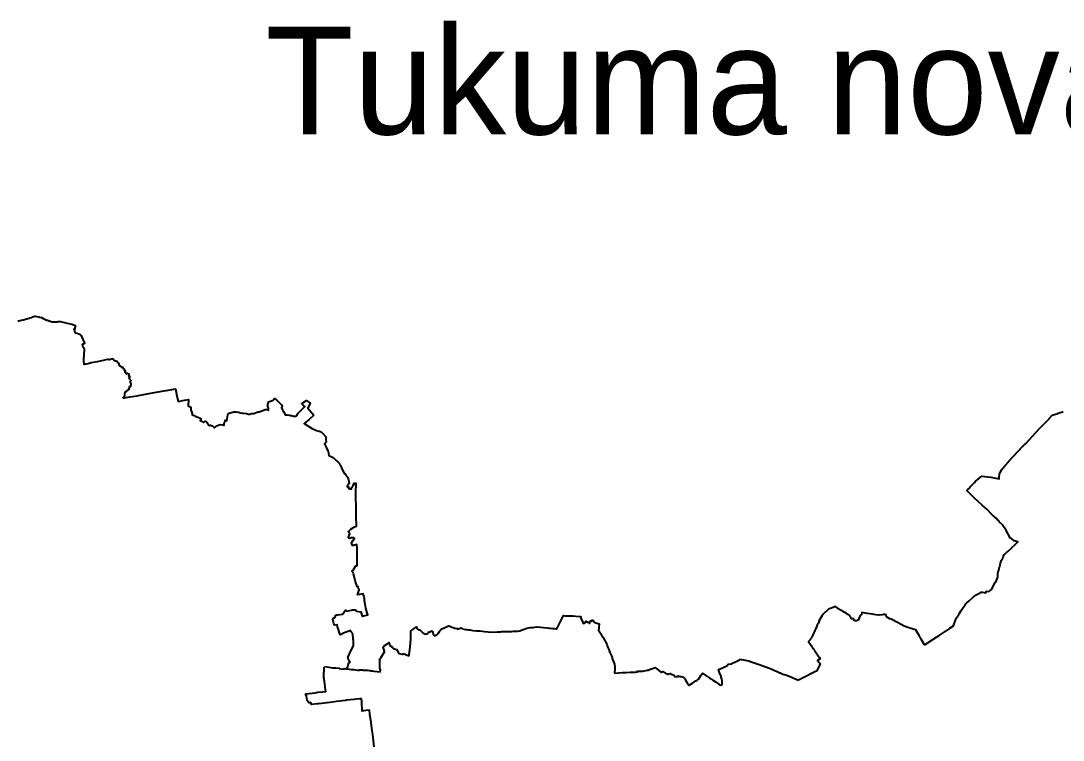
# Model space of a CAD drawing. Extents: x 293476 to 779698, y 145469 to 460400.
# Drawn here: x 412090 to 462305, y 280438 to 315120 of the extents above; entities that cross this region are included whole.
import ezdxf

# ---------------------------------------------------------------- set-up
doc = ezdxf.new("R2010")
doc.units = 0
doc.layers.add('Level 25', color=7, linetype='Continuous')
doc.layers.add('Level 57', color=7, linetype='Continuous')

msp = doc.modelspace()

# ---------------------------------------------------------------- linework, layer by layer
at = {"layer": 'Level 25'}
for points in [[(416647, 298712), (416606, 298723), (416564, 298792), (416508, 298805), (416471, 298824), (416416, 298793), (416357, 298782), (416315, 298789), (416271, 298792), (416181, 298778), (416057, 298743), (415766, 298684), (415579, 298648), (415480, 298628), (415385, 298598), (415383, 298595), (415312, 298585), (415239, 298572), (415199, 298565), (415137, 298556), (415122, 298757), (415131, 298770), (415127, 298827), (415137, 299006), (415152, 299293), (415089, 299366), (415064, 299525), (415167, 299576), (415049, 299867), (415006, 299952), (414964, 299986), (414806, 300043), (414804, 300039), (414720, 300069), (414721, 300073), (414710, 300089), (414705, 300113), (414697, 300140), (414691, 300175), (414693, 300192), (414688, 300192), (414685, 300200), (414688, 300207), (414681, 300212), (414684, 300220), (414677, 300231), (414665, 300236), (414655, 300228), (414651, 300234), (414655, 300238), (414657, 300253), (414662, 300259), (414662, 300269), (414665, 300271), (414673, 300263), (414680, 300271), (414677, 300277), (414677, 300279), (414686, 300276), (414691, 300302), (414700, 300294), (414704, 300294), (414702, 300303), (414715, 300309), (414713, 300318), (414701, 300335), (414712, 300358), (414724, 300364), (414724, 300375), (414730, 300376), (414732, 300381), (414732, 300387), (414729, 300391), (414724, 300412), (414719, 300416), (414719, 300418), (414679, 300429), (414546, 300472), (414217, 300562), (414010, 300614), (413874, 300605), (413821, 300599), (413773, 300598), (413732, 300595), (413680, 300589), (413596, 300592), (413551, 300602), (413334, 300685), (413330, 300680), (413186, 300757), (413182, 300759), (413103, 300801), (412994, 300823), (412954, 300828), (412797, 300859), (412767, 300862), (412708, 300854), (412640, 300838), (412581, 300800), (412515, 300777), (412493, 300771), (412489, 300770), (412204, 300691), (412110, 300674), (411950, 300616)], [(417017, 296926), (417021, 296950), (417024, 296957), (417042, 296967), (417045, 296982), (417053, 296996), (417077, 297009), (417095, 297020), (417096, 297033), (417094, 297052), (417097, 297067), (417103, 297077), (417104, 297089), (417101, 297123), (417104, 297139), (417098, 297146), (417094, 297156), (417097, 297174), (417101, 297183), (417107, 297187), (417116, 297206), (417116, 297216), (417118, 297228), (417129, 297243), (417153, 297256), (417164, 297258), (417170, 297254), (417186, 297256), (417199, 297265), (417210, 297301), (417237, 297313), (417248, 297326), (417271, 297343), (417297, 297344), (417303, 297350), (417299, 297369), (417290, 297378), (417294, 297393), (417317, 297410), (417325, 297413), (417329, 297421), (417330, 297430), (417325, 297474), (417332, 297486), (417340, 297493), (417348, 297486), (417359, 297473), (417361, 297474), (417364, 297483), (417374, 297491), (417382, 297499), (417384, 297533), (417401, 297571), (417405, 297601), (417405, 297617), (417401, 297628), (417389, 297647), (417377, 297675), (417358, 297693), (417350, 297715), (417349, 297717), (417366, 297738), (417396, 297744), (417397, 297759), (417399, 297771), (417394, 297778), (417379, 297790), (417372, 297805), (417367, 297818), (417364, 297829), (417358, 297836), (417349, 297841), (417336, 297848), (417327, 297853), (417320, 297858), (417318, 297859), (417312, 297868), (417309, 297885), (417310, 297893), (417315, 297903), (417326, 297912), (417334, 297921), (417337, 297923), (417337, 297933), (417320, 297939), (417318, 297946), (417323, 297952), (417333, 297956), (417336, 297964), (417342, 297975), (417342, 297988), (417338, 297995), (417328, 298001), (417321, 298003), (417315, 298003), (417311, 297999), (417307, 297993), (417300, 297984), (417293, 297983), (417286, 297986), (417286, 297998), (417290, 298012), (417297, 298025), (417306, 298034), (417308, 298043), (417312, 298062), (417309, 298079), (417303, 298087), (417289, 298091), (417280, 298089), (417273, 298091), (417265, 298097), (417257, 298107), (417249, 298114), (417239, 298120), (417226, 298122), (417216, 298124), (417206, 298120), (417199, 298115), (417190, 298104), (417186, 298095), (417183, 298091), (417178, 298091), (417173, 298094), (417169, 298099), (417163, 298110), (417151, 298126), (417143, 298140), (417130, 298154), (417119, 298172), (417112, 298187), (417124, 298194), (417124, 298205), (417116, 298205), (417107, 298211), (417107, 298220), (417116, 298226), (417136, 298231), (417136, 298240), (417123, 298245), (417123, 298256), (417113, 298256), (417100, 298251), (417090, 298261), (417083, 298266), (417086, 298272), (417085, 298279), (417082, 298284), (417078, 298293), (417082, 298307), (417087, 298317), (417082, 298322), (417061, 298328), (417049, 298340), (417039, 298343), (417034, 298351), (417041, 298360), (417037, 298366), (417029, 298377), (417027, 298386), (417027, 298404), (417022, 298411), (417015, 298411), (416997, 298402), (416990, 298402), (416981, 298409), (416958, 298418), (416948, 298420), (416941, 298417), (416937, 298413), (416934, 298415), (416933, 298419), (416930, 298437), (416928, 298445), (416922, 298450), (416903, 298459), (416873, 298463), (416869, 298469), (416866, 298476), (416850, 298485), (416838, 298499), (416822, 298545), (416821, 298556), (416828, 298573), (416827, 298578), (416818, 298583), (416814, 298599), (416808, 298610), (416759, 298655), (416749, 298674), (416743, 298676), (416711, 298689), (416673, 298705), (416647, 298712)], [(417017, 296926), (417023, 296927), (417086, 296938), (417268, 296971), (417345, 296984), (417474, 297006), (417681, 297042), (418168, 297137), (418607, 297215), (419081, 297295), (419092, 297297), (419101, 297299), (419535, 297377), (419607, 297038), (419670, 296762), (419980, 296826), (420166, 296864), (420158, 296563), (420219, 296518), (420279, 296490), (420274, 296362), (420347, 296192), (420347, 296124), (420434, 296088), (420487, 296062), (420771, 295943), (420731, 295851), (420796, 295820), (420896, 295751), (420976, 295815), (420982, 295819), (420996, 295819), (421008, 295811), (421044, 295766), (421149, 295622), (421199, 295616), (421222, 295628), (421323, 295588), (421346, 295573), (421426, 295497), (421503, 295577), (421518, 295591), (421686, 295654), (421827, 295635), (421877, 295619), (421893, 295627), (421878, 295711), (421906, 295732), (421915, 295753), (421938, 295874), (422011, 295838), (422063, 296130), (422074, 296190), (422172, 296214), (422308, 296257), (422330, 296262), (422358, 296265), (422470, 296269), (422568, 296247), (422672, 296226), (422761, 296209), (422824, 296198), (422957, 296182), (423061, 296157), (423085, 296151), (423120, 296154), (423199, 296188), (423297, 296192), (423357, 296198), (423503, 296265), (423571, 296274), (423747, 296326), (423859, 296376), (423961, 296389), (424004, 296345), (424016, 296347), (424015, 296421), (423999, 296487), (423979, 296543), (423998, 296705), (424021, 296753), (424124, 296780), (424246, 296830), (424294, 296880), (424309, 296904), (424381, 296866), (424425, 296831), (424555, 296705), (424607, 296654), (424654, 296614), (424674, 296535), (424652, 296460), (424717, 296337), (424741, 296288), (424821, 296132), (424823, 296128), (424827, 296130), (424832, 296130), (424938, 296125), (425027, 296112), (425082, 296099), (425127, 296087), (425177, 296077), (425225, 296067), (425338, 296066), (425352, 296068), (425380, 296084), (425384, 296085), (425387, 296090), (425452, 296202), (425729, 296471), (425774, 296515), (425779, 296520), (425756, 296531), (425740, 296540), (425718, 296555), (425707, 296565), (425701, 296572), (425688, 296593), (425663, 296628), (425653, 296637), (425627, 296659), (425631, 296664), (425853, 296807), (426036, 296684), (425921, 296438), (426115, 296221), (426212, 296110)], [(457023, 285945), (457138, 286267), (457132, 286268), (457136, 286278), (457171, 286334), (457268, 286472), (457303, 286536), (457397, 286682), (457459, 286787), (457537, 286897), (457584, 286964), (457603, 286994), (457650, 287045), (457780, 287164), (457988, 287348), (457990, 287350), (458033, 287389), (458085, 287434), (458208, 287492), (458240, 287508), (458303, 287538), (458352, 287567), (458423, 287580), (458586, 287548), (458590, 287585), (458600, 287609), (458625, 287628), (458731, 287613), (458778, 287648), (458789, 287658), (458793, 287660), (458854, 287707), (459034, 288033), (459069, 288095), (459075, 288094), (459162, 288313), (459165, 288334), (459165, 288419), (459165, 288424), (459162, 288438), (459162, 288470), (459164, 288489), (459166, 288499), (459168, 288511), (459181, 288561), (459200, 288630), (459224, 288721), (459246, 288801), (459247, 288806), (459265, 288875), (459290, 288979), (459303, 289017), (459308, 289038), (459318, 289073), (459327, 289107), (459337, 289123), (459365, 289164), (459394, 289201), (459406, 289222), (459412, 289237), (459416, 289249), (459421, 289267), (459424, 289282), (459432, 289316), (459442, 289357), (459453, 289371), (459497, 289406), (459551, 289455), (459597, 289496), (459598, 289496), (459641, 289538), (459832, 289714), (459835, 289717), (459838, 289720), (459840, 289721), (459975, 289859), (460118, 290005), (460122, 290008), (459942, 290046), (459831, 290150), (459820, 290155), (459811, 290156), (459757, 290181), (459650, 290387), (459646, 290392), (459559, 290557), (459553, 290568), (459551, 290572), (459402, 290791), (459397, 290798), (459214, 290988), (459218, 290993), (459183, 291027), (459133, 291075), (459088, 291122), (459003, 291203), (458959, 291244), (458906, 291294), (458841, 291357), (458673, 291521), (458656, 291547), (458655, 291548), (458627, 291578), (458405, 291771), (458023, 292124), (457671, 292472), (457684, 292488), (457708, 292518), (457806, 292612), (457840, 292664), (457950, 292787), (458040, 292869), (458105, 292940), (458142, 292981), (458195, 293022), (458222, 293043), (458335, 293132), (458387, 293174), (458389, 293172), (458829, 293113), (459218, 293045), (459227, 293136), (459237, 293224), (459242, 293276), (459247, 293304), (459253, 293316), (459270, 293346), (459312, 293422), (459343, 293467), (459395, 293545), (459508, 293678), (459510, 293677), (459667, 293856), (459687, 293879), (459705, 293902), (459704, 293914), (459870, 294088), (460179, 294413), (460220, 294455), (460256, 294494), (460285, 294525), (460378, 294627), (460390, 294633), (460388, 294640), (460478, 294719), (460508, 294749), (460830, 295099), (461153, 295449), (461171, 295467), (461294, 295594), (461417, 295721), (461624, 295936), (461626, 295944), (461773, 296102), (462046, 296193), (462056, 296203), (462222, 296255), (462269, 296268), (462306, 296279)], [(426212, 296110), (426205, 296104), (425974, 295900), (425743, 295700), (426097, 295482), (426339, 295375), (426461, 295342), (426556, 295312), (426632, 295226), (426778, 295071), (426789, 295026), (426789, 294931), (426806, 294800), (426721, 294726), (426768, 294627), (426799, 294560), (426817, 294524), (426862, 294430), (426883, 294387), (426903, 294352), (426924, 294157), (427070, 294093), (427088, 294079), (427133, 294068), (427154, 294057), (427151, 294046), (427220, 293983), (427283, 293922), (427357, 293853), (427403, 293808), (427424, 293788), (427435, 293776), (427443, 293763), (427470, 293717), (427480, 293696), (427484, 293687), (427535, 293564), (427669, 293295), (427713, 293297), (427779, 293206), (427770, 293175), (427846, 293106), (427882, 292992), (427890, 292920), (427902, 292810), (427852, 292752), (427815, 292688), (427813, 292676), (427811, 292663), (427816, 292659), (427818, 292659), (427824, 292661), (427827, 292661), (427830, 292659), (427836, 292654), (427843, 292654), (427850, 292654), (427854, 292656), (427868, 292654), (427873, 292650), (427875, 292640), (427875, 292629), (427877, 292618), (427880, 292607), (427880, 292592), (427879, 292581), (427881, 292575), (427888, 292570), (427895, 292562), (427908, 292560), (427920, 292563), (427927, 292564), (427936, 292566), (427947, 292563), (427951, 292566), (427955, 292566), (427961, 292564), (427972, 292554), (427985, 292542), (427992, 292541), (428013, 292554), (428015, 292558), (428017, 292570), (428021, 292589), (428017, 292593), (428017, 292601), (428020, 292604), (428025, 292608), (428036, 292609), (428044, 292609), (428059, 292615), (428060, 292618), (428059, 292626), (428061, 292640), (428063, 292648), (428072, 292656), (428075, 292661), (428079, 292674), (428083, 292681), (428094, 292691), (428101, 292699), (428104, 292704), (428105, 292711), (428108, 292724), (428107, 292733), (428103, 292742), (428101, 292747), (428101, 292752), (428105, 292757), (428109, 292761), (428121, 292761), (428137, 292761), (428142, 292763), (428144, 292766), (428143, 292772), (428138, 292780), (428133, 292785), (428128, 292786), (428124, 292791), (428121, 292796), (428123, 292803), (428130, 292808), (428138, 292812), (428141, 292817), (428140, 292822), (428139, 292823), (428150, 292832), (428222, 292828), (428223, 292609)], [(427764, 283880), (427851, 283986), (427898, 284179), (427938, 284181), (427946, 284207), (427948, 284208), (427925, 284252), (427892, 284311), (427859, 284374), (427852, 284394), (427843, 284438), (427844, 284447), (427916, 284591), (427940, 284639), (427941, 284641), (427959, 284680), (427959, 284681), (428116, 284988), (428124, 285130), (428116, 285227), (428113, 285227), (428109, 285260), (428108, 285305), (428107, 285306), (428085, 285546), (428089, 285554), (428087, 285557), (428059, 285590), (428037, 285616), (428004, 285660), (427988, 285683), (427978, 285706), (427972, 285721), (427971, 285724), (427866, 285683), (427865, 285682), (427847, 285675), (427718, 285624), (427641, 285593), (427641, 285591), (427493, 285519), (427438, 285596), (427387, 285766), (427353, 285898), (427322, 285992), (427208, 285986), (427165, 286060), (427126, 286261), (427148, 286314), (427239, 286366), (427272, 286472), (427306, 286479), (427307, 286475), (427353, 286483), (427354, 286484), (427360, 286485), (427463, 286500), (427599, 286521), (427605, 286526), (427660, 286617), (427660, 286621), (427668, 286633), (427736, 286704), (427789, 286662), (427932, 286695), (428070, 286724), (428205, 286722), (428261, 286654), (428474, 286633), (428538, 286411), (428543, 286412), (428805, 286475), (428779, 286577), (428749, 286687), (428717, 286796), (428687, 286906), (428673, 286964), (428658, 287106), (428657, 287114), (428653, 287148), (428644, 287227), (428639, 287266), (428627, 287320), (428610, 287391), (428598, 287440), (428586, 287491), (428585, 287498), (428582, 287498), (428314, 287440), (428382, 287687), (428384, 287693), (428357, 287741), (428344, 287826), (428300, 287841), (428214, 288072), (428165, 288274), (428119, 288459), (428097, 288519), (428044, 288587), (428085, 288622), (428100, 288636), (428212, 288823), (428224, 288843), (428229, 288844), (428265, 288850), (428292, 288855), (428292, 288861), (428291, 289237), (428285, 289698), (428283, 289869), (428282, 289871), (428226, 289857), (428169, 289842), (428125, 289831), (428081, 289821), (428072, 289819), (428068, 289823), (428050, 289861), (428032, 289899), (428023, 289918), (428015, 289936), (428014, 289937), (428097, 290074), (428160, 290167), (428140, 290191), (428081, 290200), (428007, 290198), (427944, 290164), (427890, 290175), (427870, 290199), (427880, 290232), (427934, 290384), (427917, 290399), (427875, 290464), (427899, 290518), (427945, 290565), (427982, 290604), (428165, 290716), (428217, 290738), (428259, 290756), (428251, 291225), (428241, 291703), (428235, 292124), (428223, 292609)], [(457023, 285945), (457016, 285945), (457006, 285942), (456837, 285825), (456669, 285707), (456615, 285683), (456613, 285684), (456612, 285678), (456321, 285482), (456309, 285472), (456055, 285310), (455634, 285035), (455629, 285040), (455469, 285305), (455414, 285397), (455391, 285437), (455388, 285445), (455205, 285751), (455134, 285776), (454942, 285833), (454830, 285874), (454701, 285911), (454697, 285913), (454651, 285942), (454317, 286112), (454020, 286267), (453963, 286294), (453798, 286384), (453784, 286476), (453744, 286481), (453736, 286484), (453734, 286499), (453644, 286491), (453583, 286476), (453437, 286466), (453436, 286466), (453423, 286465), (453283, 286488), (453191, 286503), (453103, 286517), (452872, 286547), (452868, 286550), (452601, 286590), (452591, 286497), (452530, 286447), (452427, 286221), (452351, 286193), (452288, 286199), (452229, 286213), (452200, 286297), (452122, 286285), (452116, 286284), (452051, 286421), (452001, 286464), (451961, 286485), (451844, 286558), (451756, 286612), (451696, 286650), (451625, 286694), (451535, 286752), (451535, 286746), (451339, 286887), (451230, 286842), (451138, 286805), (451026, 286766), (450996, 286754), (450848, 286602), (450841, 286609), (450794, 286560), (450750, 286511), (450698, 286442), (450650, 286372), (450539, 286173), (450545, 286170), (450501, 286069), (450500, 286066), (450493, 286069), (450492, 286066), (450477, 286032), (450461, 285997), (450418, 285899), (450372, 285795), (450370, 285791), (450370, 285791), (450338, 285719), (450304, 285642), (450292, 285614), (450290, 285609), (450264, 285551), (450256, 285533), (450247, 285514), (450230, 285476), (450216, 285448), (450203, 285423), (450187, 285395), (450175, 285374), (450157, 285345), (450141, 285321), (450125, 285299), (450112, 285281), (450097, 285262), (450079, 285242), (450063, 285223), (450060, 285217), (450039, 285195), (450141, 285043), (450165, 285006), (450189, 284969), (450204, 284946), (450235, 284899), (450258, 284865), (450281, 284830), (450293, 284812), (450305, 284793), (450313, 284781), (450321, 284769), (450333, 284751), (450336, 284746), (450495, 284512), (450545, 284440), (450597, 284361), (450549, 284323), (450473, 284277), (450543, 284178), (450605, 284128), (450541, 283975), (450521, 283936), (450419, 283765), (450338, 283732), (450306, 283719), (449851, 283479), (449780, 283441), (449553, 283326)], [(427764, 283880), (427915, 283869), (427918, 283866), (427921, 283860), (428023, 283851), (428125, 283842), (428219, 283832), (428313, 283821), (428406, 283814), (428406, 283837), (428573, 283830), (428576, 283818), (428610, 283817), (428663, 283816), (428715, 283815), (428790, 283810), (428865, 283805), (428880, 283801), (428895, 283797), (428932, 283791), (428968, 283786), (429035, 283777), (429102, 283769), (429252, 283749), (429401, 283728), (429408, 283779), (429414, 283819), (429412, 283851), (429402, 283872), (429386, 283885), (429375, 283891), (429379, 283909), (429379, 283911), (429381, 284311), (429374, 284314), (429388, 284337), (429392, 284343), (429434, 284412), (429477, 284481), (429610, 284698), (429614, 284703), (429614, 284708), (429614, 284712), (429542, 284933), (429541, 284940), (429541, 284941), (429544, 284944), (429600, 284984), (429765, 285104), (429811, 285136), (429818, 285140), (429822, 285143), (429849, 285081), (429854, 285071), (429861, 285062), (429853, 285052), (429912, 284974), (429990, 284930), (430049, 284850), (430192, 284803), (430196, 284805), (430285, 284628), (430293, 284620), (430296, 284620), (430305, 284617), (430322, 284613), (430381, 284599), (430438, 284584), (430462, 284579), (430469, 284579), (430503, 284595), (430522, 284604), (430528, 284607), (430532, 284607), (430598, 284591), (430596, 284585), (430790, 284509), (430795, 284559), (430814, 284705), (430825, 284784), (430855, 285116), (430874, 285322), (430878, 285517), (430882, 285713), (430925, 285742), (430967, 285771), (431035, 285817), (431102, 285863), (431122, 285883), (431141, 285904), (431181, 285819), (431250, 285759), (431305, 285756), (431342, 285721), (431401, 285665), (431461, 285613), (431593, 285549), (431655, 285573), (431696, 285585), (431712, 285638), (431762, 285647), (431825, 285683), (431886, 285713), (431928, 285683), (431941, 285628), (431953, 285540), (432017, 285473), (432019, 285468), (432082, 285498), (432155, 285539), (432159, 285542), (432157, 285545), (432189, 285576), (432237, 285665), (432268, 285705), (432305, 285749), (432359, 285801), (432452, 285835), (432480, 285846), (432488, 285845), (432523, 285863), (432600, 285901), (432666, 285934), (432702, 285951), (432705, 285950), (432752, 285930), (432846, 285892), (432918, 285864), (432983, 285837), (432988, 285835), (432996, 285834), (433022, 285832), (433109, 285820), (433121, 285819), (433128, 285802), (433130, 285795), (433205, 285817), (433274, 285840), (433298, 285847), (433308, 285848), (433323, 285847), (433343, 285835), (433361, 285802), (433369, 285805), (433515, 285772), (433571, 285770), (433654, 285758), (433717, 285751), (433865, 285733), (434039, 285714), (434216, 285704), (434427, 285679), (434601, 285659), (434710, 285645), (435045, 285660), (435182, 285665), (435209, 285667), (435237, 285670), (435541, 285679), (435604, 285679), (435751, 285684), (435829, 285691), (435840, 285691), (435885, 285691), (435891, 285691), (436033, 285688), (436130, 285704), (436250, 285764), (436342, 285796), (436394, 285812), (436470, 285835), (436542, 285852), (436637, 285873), (436639, 285873), (436669, 285863), (436773, 285877), (436775, 285876), (436841, 285885), (436926, 285898), (437126, 285883), (437265, 285871), (437276, 285869), (437460, 285851), (437531, 285843), (437574, 285840), (437602, 285838), (437708, 285828), (437732, 285825), (437732, 285827), (437780, 285822), (437867, 285813), (437907, 285806), (438090, 286161), (438119, 286216), (438240, 286444), (438295, 286439), (438437, 286434), (438698, 286425), (438833, 286411), (439018, 286404), (439020, 286404), (439034, 286403), (439045, 286403), (439086, 286282), (439113, 286202), (439118, 286188), (439117, 286186), (439146, 286169), (439159, 286143), (439175, 286100), (439172, 286089), (439195, 286076), (439227, 286066), (439250, 286075), (439248, 286092), (439268, 286119), (439294, 286115), (439309, 286130), (439313, 286145), (439302, 286172), (439315, 286179), (439354, 286150), (439369, 286135), (439402, 286131), (439433, 286128), (439451, 286096), (439465, 286077), (439477, 286073), (439490, 286068), (439506, 286082), (439508, 286104), (439504, 286117), (439486, 286140), (439501, 286154), (439509, 286164), (439524, 286178), (439542, 286190), (439556, 286184), (439572, 286170), (439580, 286168), (439586, 286177), (439590, 286203), (439595, 286224), (439616, 286227), (439635, 286224), (439654, 286217), (439652, 286200), (439652, 286184), (439668, 286173), (439677, 286173), (439688, 286179), (439691, 286175), (439730, 286125), (439748, 286115), (439835, 286083), (439951, 286041), (439937, 285890), (439935, 285886), (439932, 285843), (439929, 285812), (439927, 285782), (439928, 285774), (439927, 285746), (440080, 285494), (440081, 285492), (440139, 285389), (440317, 285074), (440342, 284989), (440354, 284953), (440369, 284911), (440384, 284873), (440411, 284806), (440467, 284671), (440512, 284571), (440543, 284501), (440577, 284419), (440586, 284383), (440697, 284098), (440700, 283921), (440699, 283892), (440699, 283884), (440704, 283884), (440694, 283675)], [(440694, 283675), (440881, 283685), (441068, 283695), (441246, 283703), (441425, 283712), (441502, 283713), (441580, 283714), (441687, 283724), (441793, 283733), (441791, 283746), (441790, 283760), (441873, 283764), (441957, 283768), (442003, 283766), (442050, 283763), (442125, 283777), (442201, 283792), (442257, 283806), (442313, 283820), (442369, 283838), (442424, 283856), (442474, 283873), (442524, 283890), (442672, 283940), (442736, 283884), (442734, 283884), (442917, 283722), (442923, 283721), (442959, 283718), (443013, 283744), (443160, 283657), (443221, 283629), (443254, 283618), (443284, 283625), (443373, 283648), (443415, 283627), (443514, 283587), (443527, 283581), (443551, 283552), (443574, 283523), (443580, 283516), (443586, 283509), (443644, 283506), (443703, 283502), (443756, 283511), (443758, 283537), (443763, 283537), (443857, 283514), (443900, 283506), (443963, 283490), (444014, 283474), (444052, 283436), (444057, 283417), (444078, 283389), (444090, 283381), (444092, 283375), (444115, 283337), (444189, 283209), (444274, 283093), (444292, 283087), (444371, 283139), (444456, 283194), (444614, 283294), (444667, 283328), (444716, 283359), (444721, 283363), (444754, 283389), (444760, 283398), (444853, 283553), (444929, 283667), (444942, 283659), (445287, 283431), (445374, 283374), (445429, 283337), (445596, 283227), (445722, 283144), (445808, 283087), (445840, 283111), (445883, 283116), (445884, 283116), (445884, 283129), (445883, 283159), (445880, 283300), (445880, 283322), (445871, 283321), (445808, 283554), (445781, 283598), (445705, 283838), (445899, 283932), (445911, 283938), (445913, 283939), (445918, 283942), (446104, 284027), (446169, 284096), (446206, 284099), (446315, 284115), (446615, 284263), (446765, 284336)], [(446765, 284336), (446807, 284327), (446905, 284314), (447145, 284270), (447375, 284184), (447478, 284147), (447546, 284125), (447614, 284103), (447757, 284052), (447796, 284038), (447854, 284015), (447913, 283995), (447986, 283973), (448115, 283921), (448238, 283870), (448362, 283819), (448525, 283751), (448597, 283720), (448661, 283688), (448665, 283685), (448795, 283618), (448801, 283619), (448866, 283611), (448974, 283576), (449075, 283533), (449553, 283326)], [(429115, 280116), (429064, 280558), (429061, 280558), (429061, 280565), (429059, 280581), (429059, 280586), (429050, 280640), (429040, 280710), (429002, 281000), (428960, 281287), (428909, 281698), (428885, 281883), (428725, 281862), (428595, 281848), (428532, 281840), (428513, 282291), (428512, 282297), (428511, 282312), (428510, 282317), (428509, 282394), (428509, 282403), (428508, 282426), (428508, 282433), (428505, 282436), (428425, 282428), (428258, 282411), (428154, 282396), (427785, 282359), (427765, 282356), (427711, 282350), (427583, 282334), (427456, 282318), (427292, 282299), (427111, 282277), (426851, 282244), (426839, 282243), (426452, 282195), (426363, 282183), (426097, 282150), (426092, 282150), (426066, 282250), (426059, 282257), (426053, 282257), (425978, 282234), (425970, 282233), (425962, 282235), (425958, 282240), (425888, 282348), (425886, 282355), (425884, 282365), (425855, 282562), (425853, 282572), (425849, 282576), (425809, 282664), (425812, 282668), (426266, 282726), (426403, 282745), (426643, 282771), (426770, 282784), (426770, 282789), (426777, 282790), (426754, 282979), (426730, 283167), (426719, 283266), (426712, 283299), (426706, 283338), (426698, 283408), (426674, 283474), (426682, 283477), (426696, 283945), (426696, 283948), (426744, 283988)], [(426744, 283988), (427098, 283918), (427273, 283927), (427426, 283913), (427424, 283887), (427523, 283879), (427663, 283868), (427665, 283889), (427764, 283880)]]:
    msp.add_lwpolyline(points, dxfattribs=at)

# ---------------------------------------------------------------- texts
at = {"layer": 'Level 57'}
msp.add_text('Tukuma novads', height=5200, dxfattribs=at).set_placement((423880, 309644))

doc.saveas('drawing.dxf')
